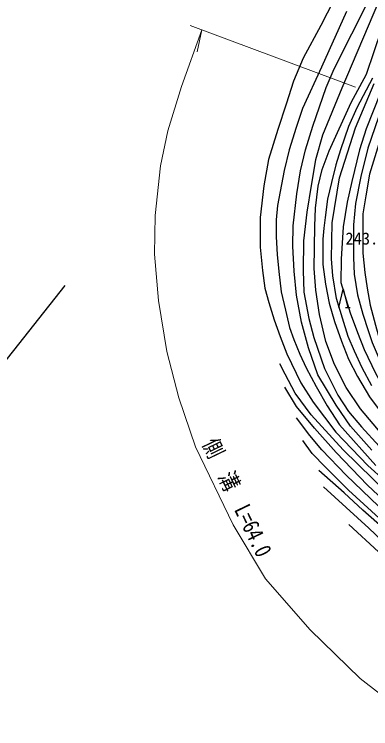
# Model space of a CAD drawing. Units: millimetres, scale not verified. Extents: x 40000 to 680000, y 20000 to 380000.
# Drawn here: x 216209 to 255164, y 243225 to 321289 of the extents above; entities that cross this region are included whole.
import ezdxf
from ezdxf.enums import TextEntityAlignment as Align

# ---------------------------------------------------------------- set-up
doc = ezdxf.new("R2010")
doc.units = ezdxf.units.MM
doc.header["$LTSCALE"] = 1000
for name, color, linetype, lineweight in [('M-BGD', 7, 'Continuous', 25), ('M-BMK-OTRS', 5, 'Continuous', 25), ('M-STR-HTXT', 7, 'Continuous', 13)]:
    doc.layers.add(name, color=color, linetype=linetype, lineweight=lineweight)
doc.styles.add('ＭＳ ゴシック', font='')
doc.styles.get('ＭＳ ゴシック').set_extended_font_data('MS Gothic')

msp = doc.modelspace()

# ---------------------------------------------------------------- linework, layer by layer
at = {"layer": 'M-BGD'}
msp.add_line((252412, 289240), (252912, 289240), dxfattribs=at)
for points in [[(251827, 324222), (249698, 320061), (247796, 316479), (246736, 313993), (245931, 311474), (245002, 308703), (243988, 305411), (243480, 302551), (243091, 299101), (243091, 295835), (243328, 293303), (243599, 291378), (244012, 289809), (244597, 287916), (245250, 286072), (245995, 284181), (247520, 281031), (248881, 278917), (251360, 275629), (254838, 271979), (258551, 268628)], [(255273, 273671), (252944, 276285), (251371, 278582), (249376, 281887), (248354, 284854), (247582, 287646), (247070, 290587), (246784, 293230), (246646, 295936), (246698, 298179), (247073, 301667), (247480, 304186), (248019, 306467), (248825, 309072), (250279, 313286), (251172, 315345), (255029, 323004)], [(256001, 322635), (252019, 313213), (249911, 308084), (249127, 305403), (248652, 302576), (248178, 299679), (247835, 296534), (247775, 293291), (247870, 290931), (248390, 288036), (248963, 285990), (250119, 282601), (251562, 279672), (252744, 277881), (254147, 276206), (256072, 274095)], [(270197, 265153), (268046, 266633), (261026, 271431), (256429, 275365), (254055, 278176), (252472, 280518), (251194, 283021), (250265, 285551), (249550, 288487), (249166, 291160), (248996, 293519), (249070, 298140), (249133, 300091), (249420, 302526), (249872, 304319), (250614, 306363), (253033, 311639), (254703, 314747), (257222, 322170)], [(252526, 321581), (249793, 315519), (247725, 310987), (247012, 308912), (246269, 306464), (245699, 304207), (244961, 300381), (244838, 298828), (244838, 296977), (244945, 295024), (245109, 293171), (245380, 290948), (245843, 288958), (246281, 287066), (246752, 285766), (247404, 284156), (248126, 282665), (249195, 280604), (250397, 278504), (251744, 276426), (255740, 272001)], [(259654, 321245), (258200, 317300), (256189, 312648), (254674, 308764), (253944, 306496), (253082, 303010), (252603, 300774), (252167, 298068), (251946, 294538), (251913, 291996), (252924, 288651), (253728, 286524), (254462, 284659), (255682, 282090), (256892, 279920), (258092, 278107), (259485, 276419), (261549, 274399), (263513, 272659), (265640, 271197), (268137, 269902), (269605, 269263), (269886, 269194)], [(260256, 321017), (258405, 316451), (256824, 312388), (254862, 306678), (254095, 303582), (253501, 300597), (253294, 298288), (253294, 294710), (253373, 292905), (253737, 290628), (254286, 288515), (254890, 286747), (255333, 285429), (256083, 283656), (256873, 281895), (257712, 280380), (258945, 278535), (259953, 277045), (260832, 275999), (261997, 274861), (264590, 272940), (266371, 271949), (267093, 271647), (267438, 271552)], [(261242, 320642), (259579, 316474), (257595, 311834), (256779, 309508), (255041, 303802), (254637, 301464), (254310, 299480), (254310, 298226), (254299, 295191), (254518, 293085), (254773, 291352), (255121, 289490), (255690, 287317), (256094, 285864), (257241, 283054), (258765, 280337), (260931, 277428), (262355, 276095), (263843, 274642), (265541, 273667)], [(255346, 314319), (253650, 311066), (252750, 309044), (251845, 306478), (251346, 304830), (250863, 302916), (250448, 301073), (250191, 299100), (250024, 297937), (249933, 296716), (249933, 293937), (250216, 291816), (250631, 289715), (251222, 287733), (251961, 285574), (252744, 283601), (253716, 281699), (255021, 279493), (256409, 277642)], [(255272, 280700), (254235, 282658), (253378, 284489), (252684, 286094), (252091, 288100), (251435, 290239), (251007, 292693), (250881, 294567), (250942, 298507), (251765, 303404), (253512, 308867), (255541, 313727)], [(251662, 289240), (252162, 291240), (252662, 289240)], [(266567, 260725), (262377, 264012), (258652, 267347), (252147, 273697), (248640, 277530), (246890, 279906), (245809, 281980), (245244, 283110)], [(285580, 245845), (281628, 248434), (278641, 250441), (274436, 253392), (272477, 254926), (266703, 259404), (261303, 263756), (254812, 269853), (251388, 273401), (249006, 276051), (247059, 278450), (245764, 280538)], [(282930, 246425), (271749, 254482), (265193, 259631), (259350, 264591), (256011, 267528), (252465, 270918), (249824, 273715), (248511, 275266), (247066, 277186)], [(277655, 247764), (272198, 252134), (267268, 256307), (263123, 259950), (257756, 264697), (252722, 269300), (250208, 271792), (248761, 273284), (247755, 274719)], [(273681, 249377), (270413, 252416), (267814, 254716), (262034, 260064), (259089, 262785), (256729, 264964), (254314, 267114), (252253, 269010), (249492, 271443)], [(269741, 251240), (266046, 254664), (262259, 258227), (258695, 261568), (254967, 265122), (249995, 269659)], [(265058, 254086), (260275, 258545), (256024, 262536), (252759, 265554)]]:
    msp.add_lwpolyline(points, dxfattribs=at)
at = {"layer": 'M-BMK-OTRS'}
msp.add_line((184433, 244568), (221775, 291647), dxfattribs=at)
at = {"layer": 'M-STR-HTXT'}
for p, q in [((253519, 313315), (235421, 320062)), ((236715, 319579), (236208, 317177))]:
    msp.add_line(p, q, dxfattribs=at)
msp.add_lwpolyline([(236715, 319579), (234469, 313382), (233001, 308559), (232201, 304724), (231591, 299298), (231526, 295089), (231956, 290001), (232884, 284457), (234180, 279367), (236030, 274019), (240136, 265500), (243681, 259592), (248530, 254013), (253993, 248697), (259687, 244295), (263516, 241852), (267553, 239657), (271666, 237781), (276951, 235852), (282240, 234417), (285099, 233836)], dxfattribs=at)

# ---------------------------------------------------------------- texts
at = {"layer": 'M-BGD', "style": 'ＭＳ ゴシック'}
msp.add_text('243.2', height=1320, dxfattribs=at).set_placement((252397, 296790), align=Align.MIDDLE_LEFT)
at = {"layer": 'M-STR-HTXT', "style": 'ＭＳ ゴシック', "width": 0.8}
msp.add_text('側\u3000溝\u3000L=64.0', height=1833, rotation=295.732, dxfattribs=at).set_placement((239260, 267856), align=Align.BOTTOM_CENTER)

doc.saveas('drawing.dxf')
